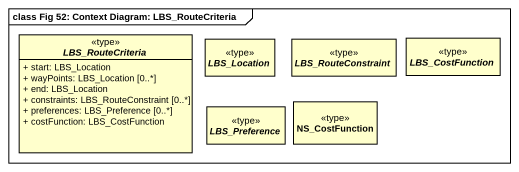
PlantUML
@startuml
mainframe class Fig 52: Context Diagram: LBS_RouteCriteria
hide circle
hide empty members
skinparam classAttributeIconSize 0
abstract class LBS_RouteCriteria <<type>> {
  + start: LBS_Location
  + wayPoints: LBS_Location [0..*]
  + end: LBS_Location
  + constraints: LBS_RouteConstraint [0..*]
  + preferences: LBS_Preference [0..*]
  + costFunction: LBS_CostFunction
}
abstract class LBS_Location <<type>>
abstract class LBS_RouteConstraint <<type>>
abstract class LBS_CostFunction <<type>>
abstract class LBS_Preference <<type>>
class NS_CostFunction <<type>>
@enduml
